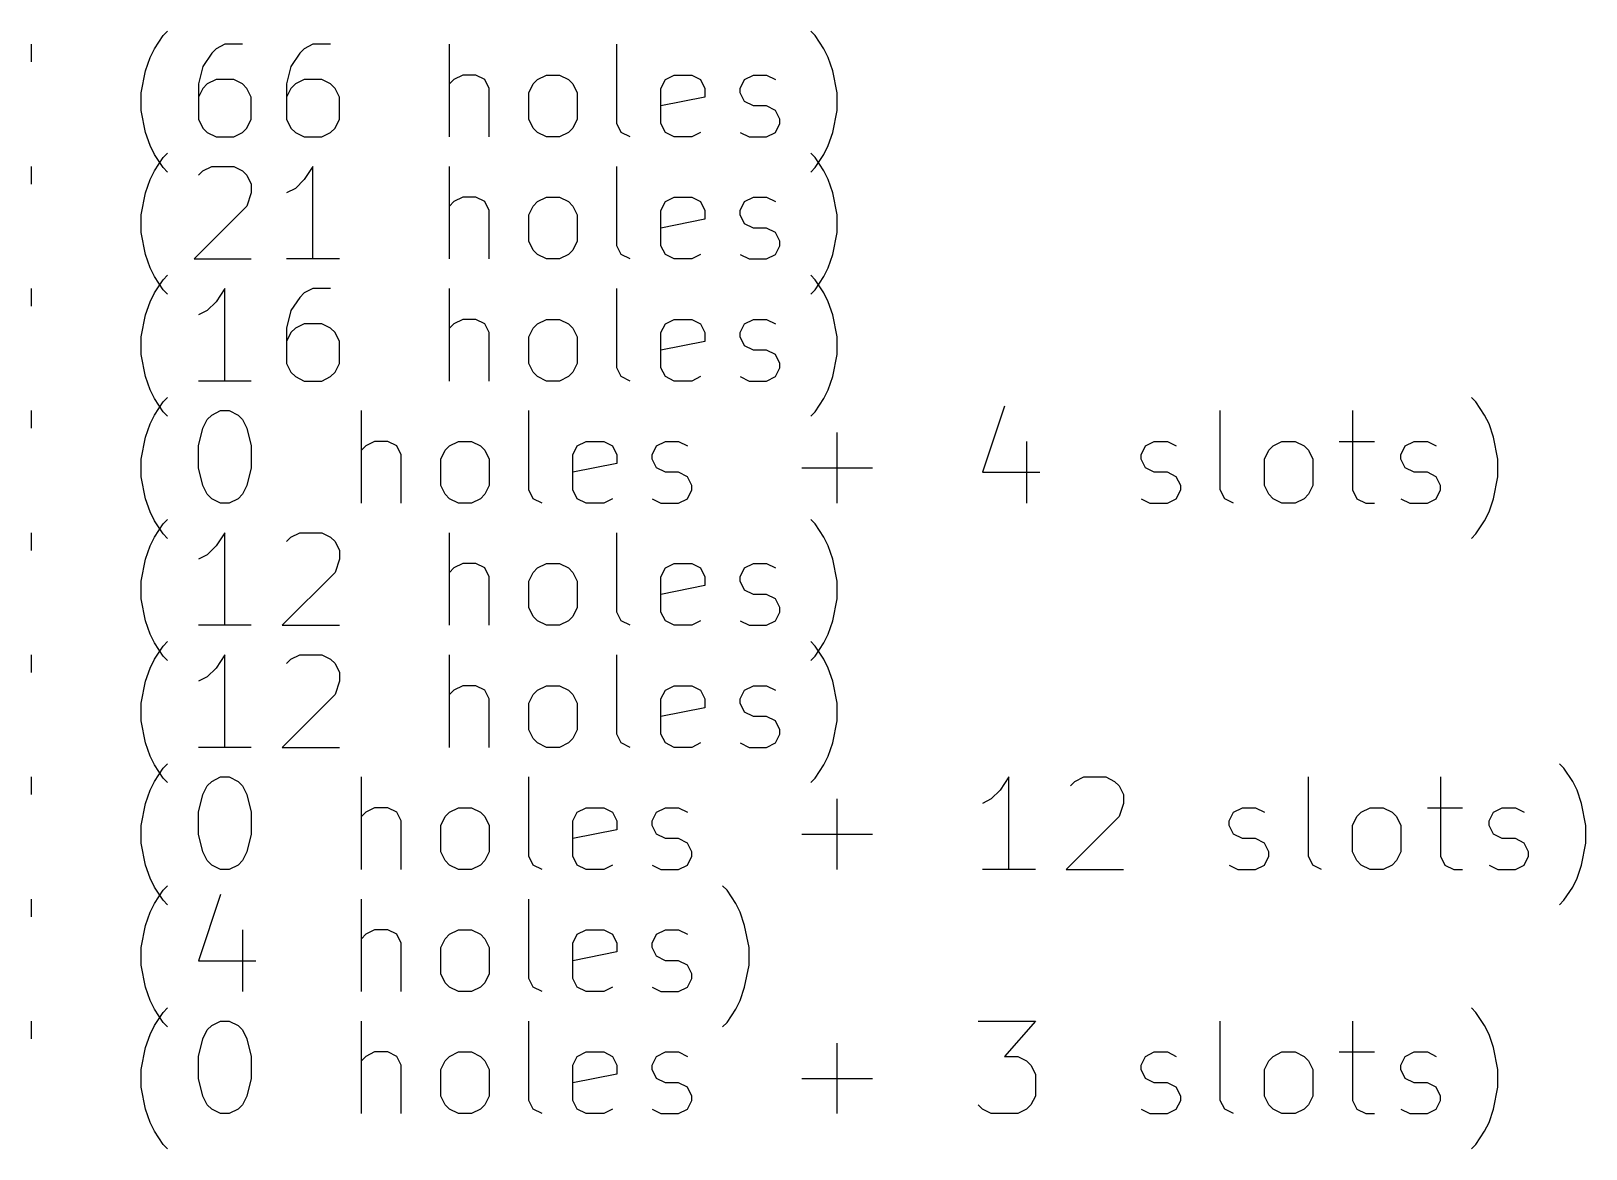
# Model space of a CAD drawing. Extents: x -1.4 to 66.4, y -67.9 to 0.
# Drawn here: x 32.75 to 66.37, y -67.95 to -43.78 of the extents above; entities that cross this region are included whole.
import ezdxf

# ---------------------------------------------------------------- set-up
doc = ezdxf.new("R2010")
doc.units = 0
doc.layers.add('BLACK', color=7, linetype='CONTINUOUS')

msp = doc.modelspace()

# ---------------------------------------------------------------- linework, layer by layer
at = {"layer": 'BLACK', "linetype": 'CONTINUOUS'}
for p, q in [((35.414914, -44.160076), (35.60539, -43.874361)), ((35.60539, -43.874361), (35.700629, -43.779123)), ((49.70063, -43.874361), (49.605392, -43.779123)), ((49.891106, -44.160076), (49.70063, -43.874361)), ((32.748247, -44.064838), (32.748247, -44.44579)), ((35.224438, -44.636266), (35.319676, -44.350552)), ((35.319676, -44.350552), (35.414914, -44.160076)), ((36.653009, -44.255314), (36.462533, -44.541028)), ((36.748247, -44.160076), (36.653009, -44.255314)), ((36.938723, -44.064838), (36.748247, -44.160076)), ((37.319676, -44.064838), (36.938723, -44.064838)), ((38.557771, -44.255314), (38.367295, -44.541028)), ((38.653009, -44.160076), (38.557771, -44.255314)), ((38.843485, -44.064838), (38.653009, -44.160076)), ((39.224438, -44.064838), (38.843485, -44.064838)), ((41.795867, -46.064838), (41.795867, -44.064838)), ((45.414915, -45.779123), (45.414915, -44.064838)), ((49.986344, -44.350552), (49.891106, -44.160076)), ((50.081582, -44.636266), (49.986344, -44.350552)), ((35.1292, -45.112457), (35.224438, -44.636266)), ((36.462533, -44.541028), (36.367295, -44.92198)), ((38.367295, -44.541028), (38.272057, -44.92198)), ((50.17682, -45.112457), (50.081582, -44.636266)), ((36.367295, -44.92198), (36.367295, -45.683885)), ((36.462533, -45.017219), (36.367295, -45.207695)), ((36.557771, -44.92198), (36.462533, -45.017219)), ((36.748247, -44.826742), (36.557771, -44.92198)), ((37.1292, -44.826742), (36.748247, -44.826742)), ((37.319676, -44.92198), (37.1292, -44.826742)), ((37.414914, -45.017219), (37.319676, -44.92198)), ((37.510152, -45.207695), (37.414914, -45.017219)), ((38.272057, -44.92198), (38.272057, -45.683885)), ((38.367295, -45.017219), (38.272057, -45.207695)), ((38.462533, -44.92198), (38.367295, -45.017219)), ((38.653009, -44.826742), (38.462533, -44.92198)), ((39.033962, -44.826742), (38.653009, -44.826742)), ((39.224438, -44.92198), (39.033962, -44.826742)), ((39.319676, -45.017219), (39.224438, -44.92198)), ((39.414914, -45.207695), (39.319676, -45.017219)), ((41.891105, -44.826742), (41.795867, -44.92198)), ((42.081581, -44.731504), (41.891105, -44.826742)), ((42.367296, -44.731504), (42.081581, -44.731504)), ((42.557772, -44.826742), (42.367296, -44.731504)), ((42.65301, -45.017219), (42.557772, -44.826742)), ((42.65301, -46.064838), (42.65301, -45.017219)), ((43.510153, -45.112457), (43.605391, -44.92198)), ((43.605391, -44.92198), (43.700629, -44.826742)), ((43.700629, -44.826742), (43.891105, -44.731504)), ((43.891105, -44.731504), (44.17682, -44.731504)), ((44.17682, -44.731504), (44.367296, -44.826742)), ((44.367296, -44.826742), (44.462534, -44.92198)), ((44.462534, -44.92198), (44.557772, -45.112457)), ((46.367296, -45.017219), (46.462534, -44.826742)), ((46.367296, -45.779123), (46.367296, -45.017219)), ((46.462534, -44.826742), (46.65301, -44.731504)), ((46.65301, -44.731504), (47.033963, -44.731504)), ((47.033963, -44.731504), (47.224439, -44.826742)), ((47.224439, -44.826742), (47.319677, -45.017219)), ((47.319677, -45.017219), (47.319677, -45.207695)), ((48.081582, -45.017219), (48.17682, -44.826742)), ((48.081582, -45.112457), (48.081582, -45.017219)), ((48.17682, -44.826742), (48.367296, -44.731504)), ((48.367296, -44.731504), (48.65301, -44.731504)), ((48.65301, -44.731504), (48.843487, -44.826742)), ((35.1292, -45.493409), (35.1292, -45.112457)), ((37.510152, -45.683885), (37.510152, -45.207695)), ((39.414914, -45.683885), (39.414914, -45.207695)), ((43.510153, -45.683885), (43.510153, -45.112457)), ((44.557772, -45.112457), (44.557772, -45.683885)), ((47.319677, -45.207695), (46.367296, -45.398171)), ((48.17682, -45.302933), (48.081582, -45.112457)), ((48.367296, -45.398171), (48.17682, -45.302933)), ((50.17682, -45.493409), (50.17682, -45.112457)), ((35.224438, -45.9696), (35.1292, -45.493409)), ((36.367295, -45.683885), (36.462533, -45.874361)), ((37.414914, -45.874361), (37.510152, -45.683885)), ((38.272057, -45.683885), (38.367295, -45.874361)), ((39.319676, -45.874361), (39.414914, -45.683885)), ((43.605391, -45.874361), (43.510153, -45.683885)), ((44.557772, -45.683885), (44.462534, -45.874361)), ((48.65301, -45.398171), (48.367296, -45.398171)), ((48.843487, -45.493409), (48.65301, -45.398171)), ((48.938725, -45.683885), (48.843487, -45.493409)), ((48.938725, -45.779123), (48.938725, -45.683885)), ((50.081582, -45.9696), (50.17682, -45.493409)), ((35.319676, -46.255314), (35.224438, -45.9696)), ((36.462533, -45.874361), (36.557771, -45.9696)), ((36.557771, -45.9696), (36.748247, -46.064838)), ((37.1292, -46.064838), (37.319676, -45.9696)), ((37.319676, -45.9696), (37.414914, -45.874361)), ((38.367295, -45.874361), (38.462533, -45.9696)), ((38.462533, -45.9696), (38.653009, -46.064838)), ((39.033962, -46.064838), (39.224438, -45.9696)), ((39.224438, -45.9696), (39.319676, -45.874361)), ((43.700629, -45.9696), (43.605391, -45.874361)), ((43.891105, -46.064838), (43.700629, -45.9696)), ((44.367296, -45.9696), (44.17682, -46.064838)), ((44.462534, -45.874361), (44.367296, -45.9696)), ((45.510153, -45.9696), (45.414915, -45.779123)), ((45.700629, -46.064838), (45.510153, -45.9696)), ((46.462534, -45.9696), (46.367296, -45.779123)), ((46.65301, -46.064838), (46.462534, -45.9696)), ((47.224439, -45.9696), (47.033963, -46.064838)), ((48.081582, -45.9696), (48.272058, -46.064838)), ((48.65301, -46.064838), (48.843487, -45.9696)), ((48.843487, -45.9696), (48.938725, -45.779123)), ((49.986344, -46.255314), (50.081582, -45.9696)), ((35.414914, -46.44579), (35.319676, -46.255314)), ((36.748247, -46.064838), (37.1292, -46.064838)), ((38.653009, -46.064838), (39.033962, -46.064838)), ((44.17682, -46.064838), (43.891105, -46.064838)), ((47.033963, -46.064838), (46.65301, -46.064838)), ((48.272058, -46.064838), (48.65301, -46.064838)), ((49.891106, -46.44579), (49.986344, -46.255314)), ((32.748247, -46.704838), (32.748247, -47.08579)), ((35.60539, -46.731504), (35.414914, -46.44579)), ((35.414914, -46.800076), (35.60539, -46.514361)), ((35.60539, -46.514361), (35.700629, -46.419123)), ((36.462533, -46.800076), (36.653009, -46.704838)), ((36.653009, -46.704838), (37.1292, -46.704838)), ((37.1292, -46.704838), (37.319676, -46.800076)), ((38.843485, -46.704838), (38.653009, -46.990552)), ((38.843485, -48.704838), (38.843485, -46.704838)), ((41.795867, -48.704838), (41.795867, -46.704838)), ((45.414915, -48.419123), (45.414915, -46.704838)), ((49.70063, -46.514361), (49.605392, -46.419123)), ((49.70063, -46.731504), (49.891106, -46.44579)), ((49.891106, -46.800076), (49.70063, -46.514361)), ((35.224438, -47.276266), (35.319676, -46.990552)), ((35.319676, -46.990552), (35.414914, -46.800076)), ((35.700629, -46.826742), (35.60539, -46.731504)), ((36.367295, -46.895314), (36.462533, -46.800076)), ((37.319676, -46.800076), (37.414914, -46.895314)), ((37.414914, -46.895314), (37.510152, -47.08579)), ((38.653009, -46.990552), (38.462533, -47.181028)), ((49.605392, -46.826742), (49.70063, -46.731504)), ((49.986344, -46.990552), (49.891106, -46.800076)), ((50.081582, -47.276266), (49.986344, -46.990552)), ((35.1292, -47.752457), (35.224438, -47.276266)), ((37.510152, -47.276266), (37.414914, -47.56198)), ((37.510152, -47.08579), (37.510152, -47.276266)), ((38.462533, -47.181028), (38.272057, -47.276266)), ((42.081581, -47.371504), (41.891105, -47.466742)), ((42.367296, -47.371504), (42.081581, -47.371504)), ((42.557772, -47.466742), (42.367296, -47.371504)), ((43.700629, -47.466742), (43.891105, -47.371504)), ((43.891105, -47.371504), (44.17682, -47.371504)), ((44.17682, -47.371504), (44.367296, -47.466742)), ((46.462534, -47.466742), (46.65301, -47.371504)), ((46.65301, -47.371504), (47.033963, -47.371504)), ((47.033963, -47.371504), (47.224439, -47.466742)), ((48.17682, -47.466742), (48.367296, -47.371504)), ((48.367296, -47.371504), (48.65301, -47.371504)), ((48.65301, -47.371504), (48.843487, -47.466742)), ((50.17682, -47.752457), (50.081582, -47.276266)), ((37.414914, -47.56198), (36.272057, -48.704838)), ((41.891105, -47.466742), (41.795867, -47.56198)), ((42.65301, -47.657219), (42.557772, -47.466742)), ((42.65301, -48.704838), (42.65301, -47.657219)), ((43.510153, -47.752457), (43.605391, -47.56198)), ((43.605391, -47.56198), (43.700629, -47.466742)), ((44.367296, -47.466742), (44.462534, -47.56198)), ((44.462534, -47.56198), (44.557772, -47.752457)), ((46.367296, -47.657219), (46.462534, -47.466742)), ((46.367296, -48.419123), (46.367296, -47.657219)), ((47.224439, -47.466742), (47.319677, -47.657219)), ((47.319677, -47.657219), (47.319677, -47.847695)), ((48.081582, -47.657219), (48.17682, -47.466742)), ((48.081582, -47.752457), (48.081582, -47.657219)), ((35.1292, -48.133409), (35.1292, -47.752457)), ((43.510153, -48.323885), (43.510153, -47.752457)), ((44.557772, -47.752457), (44.557772, -48.323885)), ((47.319677, -47.847695), (46.367296, -48.038171)), ((48.17682, -47.942933), (48.081582, -47.752457)), ((48.367296, -48.038171), (48.17682, -47.942933)), ((48.65301, -48.038171), (48.367296, -48.038171)), ((48.843487, -48.133409), (48.65301, -48.038171)), ((50.17682, -48.133409), (50.17682, -47.752457)), ((35.224438, -48.6096), (35.1292, -48.133409)), ((43.605391, -48.514361), (43.510153, -48.323885)), ((44.557772, -48.323885), (44.462534, -48.514361)), ((48.938725, -48.323885), (48.843487, -48.133409)), ((48.938725, -48.419123), (48.938725, -48.323885)), ((50.081582, -48.6096), (50.17682, -48.133409)), ((35.319676, -48.895314), (35.224438, -48.6096)), ((36.272057, -48.704838), (37.510152, -48.704838)), ((39.414914, -48.704838), (38.272057, -48.704838)), ((43.700629, -48.6096), (43.605391, -48.514361)), ((43.891105, -48.704838), (43.700629, -48.6096)), ((44.17682, -48.704838), (43.891105, -48.704838)), ((44.367296, -48.6096), (44.17682, -48.704838)), ((44.462534, -48.514361), (44.367296, -48.6096)), ((45.510153, -48.6096), (45.414915, -48.419123)), ((45.700629, -48.704838), (45.510153, -48.6096)), ((46.462534, -48.6096), (46.367296, -48.419123)), ((46.65301, -48.704838), (46.462534, -48.6096)), ((47.033963, -48.704838), (46.65301, -48.704838)), ((47.224439, -48.6096), (47.033963, -48.704838)), ((48.081582, -48.6096), (48.272058, -48.704838)), ((48.272058, -48.704838), (48.65301, -48.704838)), ((48.65301, -48.704838), (48.843487, -48.6096)), ((48.843487, -48.6096), (48.938725, -48.419123)), ((49.986344, -48.895314), (50.081582, -48.6096)), ((35.414914, -49.08579), (35.319676, -48.895314)), ((35.60539, -49.154361), (35.700629, -49.059123)), ((49.70063, -49.154361), (49.605392, -49.059123)), ((49.891106, -49.08579), (49.986344, -48.895314)), ((32.748247, -49.344838), (32.748247, -49.72579)), ((35.60539, -49.371504), (35.414914, -49.08579)), ((35.414914, -49.440076), (35.60539, -49.154361)), ((35.700629, -49.466742), (35.60539, -49.371504)), ((36.938723, -49.344838), (36.748247, -49.630552)), ((36.938723, -51.344838), (36.938723, -49.344838)), ((38.843485, -49.344838), (38.653009, -49.440076)), ((39.224438, -49.344838), (38.843485, -49.344838)), ((41.795867, -51.344838), (41.795867, -49.344838)), ((45.414915, -51.059123), (45.414915, -49.344838)), ((49.605392, -49.466742), (49.70063, -49.371504)), ((49.70063, -49.371504), (49.891106, -49.08579)), ((49.891106, -49.440076), (49.70063, -49.154361)), ((35.224438, -49.916266), (35.319676, -49.630552)), ((35.319676, -49.630552), (35.414914, -49.440076)), ((36.748247, -49.630552), (36.557771, -49.821028)), ((38.557771, -49.535314), (38.367295, -49.821028)), ((38.653009, -49.440076), (38.557771, -49.535314)), ((49.986344, -49.630552), (49.891106, -49.440076)), ((50.081582, -49.916266), (49.986344, -49.630552)), ((35.1292, -50.392457), (35.224438, -49.916266)), ((36.557771, -49.821028), (36.367295, -49.916266)), ((38.367295, -49.821028), (38.272057, -50.20198)), ((42.081581, -50.011504), (41.891105, -50.106742)), ((42.367296, -50.011504), (42.081581, -50.011504)), ((42.557772, -50.106742), (42.367296, -50.011504)), ((43.700629, -50.106742), (43.891105, -50.011504)), ((43.891105, -50.011504), (44.17682, -50.011504)), ((44.17682, -50.011504), (44.367296, -50.106742)), ((46.462534, -50.106742), (46.65301, -50.011504)), ((46.65301, -50.011504), (47.033963, -50.011504)), ((47.033963, -50.011504), (47.224439, -50.106742)), ((48.17682, -50.106742), (48.367296, -50.011504)), ((48.367296, -50.011504), (48.65301, -50.011504)), ((48.65301, -50.011504), (48.843487, -50.106742)), ((50.17682, -50.392457), (50.081582, -49.916266)), ((35.1292, -50.773409), (35.1292, -50.392457)), ((38.272057, -50.20198), (38.272057, -50.963885)), ((38.367295, -50.297219), (38.272057, -50.487695)), ((38.462533, -50.20198), (38.367295, -50.297219)), ((38.653009, -50.106742), (38.462533, -50.20198)), ((39.033962, -50.106742), (38.653009, -50.106742)), ((39.224438, -50.20198), (39.033962, -50.106742)), ((39.319676, -50.297219), (39.224438, -50.20198)), ((39.414914, -50.487695), (39.319676, -50.297219)), ((41.891105, -50.106742), (41.795867, -50.20198)), ((42.65301, -50.297219), (42.557772, -50.106742)), ((42.65301, -51.344838), (42.65301, -50.297219)), ((43.510153, -50.392457), (43.605391, -50.20198)), ((43.510153, -50.963885), (43.510153, -50.392457)), ((43.605391, -50.20198), (43.700629, -50.106742)), ((44.367296, -50.106742), (44.462534, -50.20198)), ((44.462534, -50.20198), (44.557772, -50.392457)), ((44.557772, -50.392457), (44.557772, -50.963885)), ((46.367296, -50.297219), (46.462534, -50.106742)), ((46.367296, -51.059123), (46.367296, -50.297219)), ((47.224439, -50.106742), (47.319677, -50.297219)), ((47.319677, -50.297219), (47.319677, -50.487695)), ((48.081582, -50.297219), (48.17682, -50.106742)), ((48.081582, -50.392457), (48.081582, -50.297219)), ((48.17682, -50.582933), (48.081582, -50.392457)), ((50.17682, -50.773409), (50.17682, -50.392457)), ((39.414914, -50.963885), (39.414914, -50.487695)), ((47.319677, -50.487695), (46.367296, -50.678171)), ((48.367296, -50.678171), (48.17682, -50.582933)), ((48.65301, -50.678171), (48.367296, -50.678171)), ((48.843487, -50.773409), (48.65301, -50.678171)), ((35.224438, -51.2496), (35.1292, -50.773409)), ((38.272057, -50.963885), (38.367295, -51.154361)), ((39.319676, -51.154361), (39.414914, -50.963885)), ((43.605391, -51.154361), (43.510153, -50.963885)), ((44.557772, -50.963885), (44.462534, -51.154361)), ((45.510153, -51.2496), (45.414915, -51.059123)), ((46.462534, -51.2496), (46.367296, -51.059123)), ((48.938725, -50.963885), (48.843487, -50.773409)), ((48.843487, -51.2496), (48.938725, -51.059123)), ((48.938725, -51.059123), (48.938725, -50.963885)), ((50.081582, -51.2496), (50.17682, -50.773409)), ((35.319676, -51.535314), (35.224438, -51.2496)), ((37.510152, -51.344838), (36.367295, -51.344838)), ((38.367295, -51.154361), (38.462533, -51.2496)), ((38.462533, -51.2496), (38.653009, -51.344838)), ((38.653009, -51.344838), (39.033962, -51.344838)), ((39.033962, -51.344838), (39.224438, -51.2496)), ((39.224438, -51.2496), (39.319676, -51.154361)), ((43.700629, -51.2496), (43.605391, -51.154361)), ((43.891105, -51.344838), (43.700629, -51.2496)), ((44.17682, -51.344838), (43.891105, -51.344838)), ((44.367296, -51.2496), (44.17682, -51.344838)), ((44.462534, -51.154361), (44.367296, -51.2496)), ((45.700629, -51.344838), (45.510153, -51.2496)), ((46.65301, -51.344838), (46.462534, -51.2496)), ((47.033963, -51.344838), (46.65301, -51.344838)), ((47.224439, -51.2496), (47.033963, -51.344838)), ((48.081582, -51.2496), (48.272058, -51.344838)), ((48.272058, -51.344838), (48.65301, -51.344838)), ((48.65301, -51.344838), (48.843487, -51.2496)), ((49.986344, -51.535314), (50.081582, -51.2496)), ((35.414914, -51.72579), (35.319676, -51.535314)), ((35.60539, -52.011504), (35.414914, -51.72579)), ((35.60539, -51.794361), (35.700629, -51.699123)), ((49.70063, -52.011504), (49.891106, -51.72579)), ((49.891106, -51.72579), (49.986344, -51.535314)), ((63.986346, -51.794361), (63.891108, -51.699123)), ((32.748247, -51.984838), (32.748247, -52.36579)), ((35.319676, -52.270552), (35.414914, -52.080076)), ((35.414914, -52.080076), (35.60539, -51.794361)), ((35.700629, -52.106742), (35.60539, -52.011504)), ((36.557771, -52.175314), (36.653009, -52.080076)), ((36.653009, -52.080076), (36.843485, -51.984838)), ((36.843485, -51.984838), (37.033962, -51.984838)), ((37.033962, -51.984838), (37.224438, -52.080076)), ((37.224438, -52.080076), (37.319676, -52.175314)), ((39.891105, -53.984838), (39.891105, -51.984838)), ((43.510153, -53.699123), (43.510153, -51.984838)), ((49.605392, -52.106742), (49.70063, -52.011504)), ((53.795868, -51.8896), (53.319678, -53.318171)), ((58.462536, -53.699123), (58.462536, -51.984838)), ((61.319679, -51.984838), (61.319679, -53.699123)), ((64.176822, -52.080076), (63.986346, -51.794361)), ((64.27206, -52.270552), (64.176822, -52.080076)), ((35.224438, -52.556266), (35.319676, -52.270552)), ((36.367295, -52.746742), (36.462533, -52.36579)), ((36.462533, -52.36579), (36.557771, -52.175314)), ((37.319676, -52.175314), (37.414914, -52.36579)), ((37.414914, -52.36579), (37.510152, -52.746742)), ((64.367298, -52.556266), (64.27206, -52.270552)), ((35.1292, -53.032457), (35.224438, -52.556266)), ((36.367295, -53.222933), (36.367295, -52.746742)), ((37.510152, -52.746742), (37.510152, -53.222933)), ((39.986343, -52.746742), (39.891105, -52.84198)), ((40.176819, -52.651504), (39.986343, -52.746742)), ((40.462534, -52.651504), (40.176819, -52.651504)), ((40.65301, -52.746742), (40.462534, -52.651504)), ((40.748248, -52.937219), (40.65301, -52.746742)), ((41.700629, -52.84198), (41.795867, -52.746742)), ((41.795867, -52.746742), (41.986343, -52.651504)), ((41.986343, -52.651504), (42.272058, -52.651504)), ((42.272058, -52.651504), (42.462534, -52.746742)), ((42.462534, -52.746742), (42.557772, -52.84198)), ((44.462534, -52.937219), (44.557772, -52.746742)), ((44.557772, -52.746742), (44.748248, -52.651504)), ((44.748248, -52.651504), (45.129201, -52.651504)), ((45.129201, -52.651504), (45.319677, -52.746742)), ((45.319677, -52.746742), (45.414915, -52.937219)), ((46.17682, -52.937219), (46.272058, -52.746742)), ((46.272058, -52.746742), (46.462534, -52.651504)), ((46.462534, -52.651504), (46.748248, -52.651504)), ((46.748248, -52.651504), (46.938725, -52.746742)), ((50.176821, -53.984838), (50.176821, -52.461028)), ((54.272059, -52.651504), (54.272059, -53.984838)), ((56.74825, -52.937219), (56.843488, -52.746742)), ((56.843488, -52.746742), (57.033964, -52.651504)), ((57.033964, -52.651504), (57.319678, -52.651504)), ((57.319678, -52.651504), (57.510155, -52.746742)), ((59.510155, -52.84198), (59.605393, -52.746742)), ((59.605393, -52.746742), (59.795869, -52.651504)), ((59.795869, -52.651504), (60.081584, -52.651504)), ((60.081584, -52.651504), (60.27206, -52.746742)), ((60.27206, -52.746742), (60.367298, -52.84198)), ((61.033965, -52.651504), (61.795869, -52.651504)), ((62.367298, -52.937219), (62.462536, -52.746742)), ((62.462536, -52.746742), (62.653012, -52.651504)), ((62.653012, -52.651504), (62.938726, -52.651504)), ((62.938726, -52.651504), (63.129203, -52.746742)), ((64.462536, -53.032457), (64.367298, -52.556266)), ((35.1292, -53.413409), (35.1292, -53.032457)), ((40.748248, -53.984838), (40.748248, -52.937219)), ((41.605391, -53.032457), (41.700629, -52.84198)), ((41.605391, -53.603885), (41.605391, -53.032457)), ((42.557772, -52.84198), (42.65301, -53.032457)), ((42.65301, -53.032457), (42.65301, -53.603885)), ((44.462534, -53.699123), (44.462534, -52.937219)), ((45.414915, -52.937219), (45.414915, -53.127695)), ((46.17682, -53.032457), (46.17682, -52.937219)), ((46.272058, -53.222933), (46.17682, -53.032457)), ((56.74825, -53.032457), (56.74825, -52.937219)), ((56.843488, -53.222933), (56.74825, -53.032457)), ((59.414917, -53.032457), (59.510155, -52.84198)), ((59.414917, -53.603885), (59.414917, -53.032457)), ((60.367298, -52.84198), (60.462536, -53.032457)), ((60.462536, -53.032457), (60.462536, -53.603885)), ((62.367298, -53.032457), (62.367298, -52.937219)), ((62.462536, -53.222933), (62.367298, -53.032457)), ((64.462536, -53.413409), (64.462536, -53.032457)), ((35.224438, -53.8896), (35.1292, -53.413409)), ((36.462533, -53.603885), (36.367295, -53.222933)), ((37.510152, -53.222933), (37.414914, -53.603885)), ((45.414915, -53.127695), (44.462534, -53.318171)), ((46.462534, -53.318171), (46.272058, -53.222933)), ((46.748248, -53.318171), (46.462534, -53.318171)), ((46.938725, -53.413409), (46.748248, -53.318171)), ((47.033963, -53.603885), (46.938725, -53.413409)), ((49.414916, -53.222933), (50.938726, -53.222933)), ((53.319678, -53.318171), (54.557773, -53.318171)), ((57.033964, -53.318171), (56.843488, -53.222933)), ((57.319678, -53.318171), (57.033964, -53.318171)), ((57.510155, -53.413409), (57.319678, -53.318171)), ((57.605393, -53.603885), (57.510155, -53.413409)), ((62.653012, -53.318171), (62.462536, -53.222933)), ((62.938726, -53.318171), (62.653012, -53.318171)), ((63.129203, -53.413409), (62.938726, -53.318171)), ((63.224441, -53.603885), (63.129203, -53.413409)), ((64.367298, -53.8896), (64.462536, -53.413409)), ((36.557771, -53.794361), (36.462533, -53.603885)), ((37.414914, -53.603885), (37.319676, -53.794361)), ((41.700629, -53.794361), (41.605391, -53.603885)), ((42.65301, -53.603885), (42.557772, -53.794361)), ((43.605391, -53.8896), (43.510153, -53.699123)), ((44.557772, -53.8896), (44.462534, -53.699123)), ((46.938725, -53.8896), (47.033963, -53.699123)), ((47.033963, -53.699123), (47.033963, -53.603885)), ((57.510155, -53.8896), (57.605393, -53.699123)), ((57.605393, -53.699123), (57.605393, -53.603885)), ((58.557774, -53.8896), (58.462536, -53.699123)), ((59.510155, -53.794361), (59.414917, -53.603885)), ((60.462536, -53.603885), (60.367298, -53.794361)), ((61.319679, -53.699123), (61.414917, -53.8896)), ((63.129203, -53.8896), (63.224441, -53.699123)), ((63.224441, -53.699123), (63.224441, -53.603885)), ((35.319676, -54.175314), (35.224438, -53.8896)), ((36.653009, -53.8896), (36.557771, -53.794361)), ((36.843485, -53.984838), (36.653009, -53.8896)), ((37.033962, -53.984838), (36.843485, -53.984838)), ((37.224438, -53.8896), (37.033962, -53.984838)), ((37.319676, -53.794361), (37.224438, -53.8896)), ((41.795867, -53.8896), (41.700629, -53.794361)), ((41.986343, -53.984838), (41.795867, -53.8896)), ((42.272058, -53.984838), (41.986343, -53.984838)), ((42.462534, -53.8896), (42.272058, -53.984838)), ((42.557772, -53.794361), (42.462534, -53.8896)), ((43.795867, -53.984838), (43.605391, -53.8896)), ((44.748248, -53.984838), (44.557772, -53.8896)), ((45.129201, -53.984838), (44.748248, -53.984838)), ((45.319677, -53.8896), (45.129201, -53.984838)), ((46.17682, -53.8896), (46.367296, -53.984838)), ((46.367296, -53.984838), (46.748248, -53.984838)), ((46.748248, -53.984838), (46.938725, -53.8896)), ((56.74825, -53.8896), (56.938726, -53.984838)), ((56.938726, -53.984838), (57.319678, -53.984838)), ((57.319678, -53.984838), (57.510155, -53.8896)), ((58.74825, -53.984838), (58.557774, -53.8896)), ((59.605393, -53.8896), (59.510155, -53.794361)), ((59.795869, -53.984838), (59.605393, -53.8896)), ((60.081584, -53.984838), (59.795869, -53.984838)), ((60.27206, -53.8896), (60.081584, -53.984838)), ((60.367298, -53.794361), (60.27206, -53.8896)), ((61.414917, -53.8896), (61.605393, -53.984838)), ((61.605393, -53.984838), (61.795869, -53.984838)), ((62.367298, -53.8896), (62.557774, -53.984838)), ((62.557774, -53.984838), (62.938726, -53.984838)), ((62.938726, -53.984838), (63.129203, -53.8896)), ((64.27206, -54.175314), (64.367298, -53.8896)), ((35.414914, -54.36579), (35.319676, -54.175314)), ((35.60539, -54.651504), (35.414914, -54.36579)), ((35.414914, -54.720076), (35.60539, -54.434361)), ((35.60539, -54.434361), (35.700629, -54.339123)), ((49.70063, -54.434361), (49.605392, -54.339123)), ((49.891106, -54.720076), (49.70063, -54.434361)), ((63.986346, -54.651504), (64.176822, -54.36579)), ((64.176822, -54.36579), (64.27206, -54.175314)), ((32.748247, -54.624838), (32.748247, -55.00579)), ((35.319676, -54.910552), (35.414914, -54.720076)), ((35.700629, -54.746742), (35.60539, -54.651504)), ((36.938723, -54.624838), (36.748247, -54.910552)), ((36.938723, -56.624838), (36.938723, -54.624838)), ((38.272057, -54.815314), (38.367295, -54.720076)), ((38.367295, -54.720076), (38.557771, -54.624838)), ((38.557771, -54.624838), (39.033962, -54.624838)), ((39.033962, -54.624838), (39.224438, -54.720076)), ((39.224438, -54.720076), (39.319676, -54.815314)), ((41.795867, -56.624838), (41.795867, -54.624838)), ((45.414915, -56.339123), (45.414915, -54.624838)), ((49.986344, -54.910552), (49.891106, -54.720076)), ((63.891108, -54.746742), (63.986346, -54.651504)), ((35.224438, -55.196266), (35.319676, -54.910552)), ((36.557771, -55.101028), (36.367295, -55.196266)), ((36.748247, -54.910552), (36.557771, -55.101028)), ((39.319676, -54.815314), (39.414914, -55.00579)), ((39.414914, -55.00579), (39.414914, -55.196266)), ((50.081582, -55.196266), (49.986344, -54.910552)), ((35.1292, -55.672457), (35.224438, -55.196266)), ((39.414914, -55.196266), (39.319676, -55.48198)), ((41.891105, -55.386742), (41.795867, -55.48198)), ((42.081581, -55.291504), (41.891105, -55.386742)), ((42.367296, -55.291504), (42.081581, -55.291504)), ((42.557772, -55.386742), (42.367296, -55.291504)), ((42.65301, -55.577219), (42.557772, -55.386742)), ((43.605391, -55.48198), (43.700629, -55.386742)), ((43.700629, -55.386742), (43.891105, -55.291504)), ((43.891105, -55.291504), (44.17682, -55.291504)), ((44.17682, -55.291504), (44.367296, -55.386742)), ((44.367296, -55.386742), (44.462534, -55.48198)), ((46.367296, -55.577219), (46.462534, -55.386742)), ((46.462534, -55.386742), (46.65301, -55.291504)), ((46.65301, -55.291504), (47.033963, -55.291504)), ((47.033963, -55.291504), (47.224439, -55.386742)), ((47.224439, -55.386742), (47.319677, -55.577219)), ((48.081582, -55.577219), (48.17682, -55.386742)), ((48.17682, -55.386742), (48.367296, -55.291504)), ((48.367296, -55.291504), (48.65301, -55.291504)), ((48.65301, -55.291504), (48.843487, -55.386742)), ((50.17682, -55.672457), (50.081582, -55.196266)), ((35.1292, -56.053409), (35.1292, -55.672457)), ((39.319676, -55.48198), (38.176819, -56.624838)), ((42.65301, -56.624838), (42.65301, -55.577219)), ((43.510153, -55.672457), (43.605391, -55.48198)), ((43.510153, -56.243885), (43.510153, -55.672457)), ((44.462534, -55.48198), (44.557772, -55.672457)), ((44.557772, -55.672457), (44.557772, -56.243885)), ((46.367296, -56.339123), (46.367296, -55.577219)), ((47.319677, -55.767695), (46.367296, -55.958171)), ((47.319677, -55.577219), (47.319677, -55.767695)), ((48.081582, -55.672457), (48.081582, -55.577219)), ((48.17682, -55.862933), (48.081582, -55.672457)), ((50.17682, -56.053409), (50.17682, -55.672457)), ((35.224438, -56.5296), (35.1292, -56.053409)), ((48.367296, -55.958171), (48.17682, -55.862933)), ((48.65301, -55.958171), (48.367296, -55.958171)), ((48.843487, -56.053409), (48.65301, -55.958171)), ((48.938725, -56.243885), (48.843487, -56.053409)), ((50.081582, -56.5296), (50.17682, -56.053409)), ((43.605391, -56.434361), (43.510153, -56.243885)), ((43.700629, -56.5296), (43.605391, -56.434361)), ((44.462534, -56.434361), (44.367296, -56.5296)), ((44.557772, -56.243885), (44.462534, -56.434361)), ((45.510153, -56.5296), (45.414915, -56.339123)), ((46.462534, -56.5296), (46.367296, -56.339123)), ((48.843487, -56.5296), (48.938725, -56.339123)), ((48.938725, -56.339123), (48.938725, -56.243885)), ((35.319676, -56.815314), (35.224438, -56.5296)), ((35.414914, -57.00579), (35.319676, -56.815314)), ((37.510152, -56.624838), (36.367295, -56.624838)), ((38.176819, -56.624838), (39.414914, -56.624838)), ((43.891105, -56.624838), (43.700629, -56.5296)), ((44.17682, -56.624838), (43.891105, -56.624838)), ((44.367296, -56.5296), (44.17682, -56.624838)), ((45.700629, -56.624838), (45.510153, -56.5296)), ((46.65301, -56.624838), (46.462534, -56.5296)), ((47.033963, -56.624838), (46.65301, -56.624838)), ((47.224439, -56.5296), (47.033963, -56.624838)), ((48.081582, -56.5296), (48.272058, -56.624838)), ((48.272058, -56.624838), (48.65301, -56.624838)), ((48.65301, -56.624838), (48.843487, -56.5296)), ((49.891106, -57.00579), (49.986344, -56.815314)), ((49.986344, -56.815314), (50.081582, -56.5296)), ((35.60539, -57.291504), (35.414914, -57.00579)), ((35.414914, -57.360076), (35.60539, -57.074361)), ((35.60539, -57.074361), (35.700629, -56.979123)), ((49.70063, -57.074361), (49.605392, -56.979123)), ((49.70063, -57.291504), (49.891106, -57.00579)), ((49.891106, -57.360076), (49.70063, -57.074361)), ((32.748247, -57.264838), (32.748247, -57.64579)), ((35.319676, -57.550552), (35.414914, -57.360076)), ((35.700629, -57.386742), (35.60539, -57.291504)), ((36.938723, -57.264838), (36.748247, -57.550552)), ((36.938723, -59.264838), (36.938723, -57.264838)), ((38.272057, -57.455314), (38.367295, -57.360076)), ((38.367295, -57.360076), (38.557771, -57.264838)), ((38.557771, -57.264838), (39.033962, -57.264838)), ((39.033962, -57.264838), (39.224438, -57.360076)), ((39.224438, -57.360076), (39.319676, -57.455314)), ((39.319676, -57.455314), (39.414914, -57.64579)), ((41.795867, -59.264838), (41.795867, -57.264838)), ((45.414915, -58.979123), (45.414915, -57.264838)), ((49.605392, -57.386742), (49.70063, -57.291504)), ((49.986344, -57.550552), (49.891106, -57.360076)), ((35.224438, -57.836266), (35.319676, -57.550552)), ((36.557771, -57.741028), (36.367295, -57.836266)), ((36.748247, -57.550552), (36.557771, -57.741028)), ((39.414914, -57.64579), (39.414914, -57.836266)), ((50.081582, -57.836266), (49.986344, -57.550552)), ((35.1292, -58.312457), (35.224438, -57.836266)), ((39.319676, -58.12198), (38.176819, -59.264838)), ((39.414914, -57.836266), (39.319676, -58.12198)), ((41.891105, -58.026742), (41.795867, -58.12198)), ((42.081581, -57.931504), (41.891105, -58.026742)), ((42.367296, -57.931504), (42.081581, -57.931504)), ((42.557772, -58.026742), (42.367296, -57.931504)), ((42.65301, -58.217219), (42.557772, -58.026742)), ((43.510153, -58.312457), (43.605391, -58.12198)), ((43.605391, -58.12198), (43.700629, -58.026742)), ((43.700629, -58.026742), (43.891105, -57.931504)), ((43.891105, -57.931504), (44.17682, -57.931504)), ((44.17682, -57.931504), (44.367296, -58.026742)), ((44.367296, -58.026742), (44.462534, -58.12198)), ((44.462534, -58.12198), (44.557772, -58.312457)), ((46.367296, -58.217219), (46.462534, -58.026742)), ((46.462534, -58.026742), (46.65301, -57.931504)), ((46.65301, -57.931504), (47.033963, -57.931504)), ((47.033963, -57.931504), (47.224439, -58.026742)), ((47.224439, -58.026742), (47.319677, -58.217219)), ((48.081582, -58.217219), (48.17682, -58.026742)), ((48.17682, -58.026742), (48.367296, -57.931504)), ((48.367296, -57.931504), (48.65301, -57.931504)), ((48.65301, -57.931504), (48.843487, -58.026742)), ((50.17682, -58.312457), (50.081582, -57.836266)), ((35.1292, -58.693409), (35.1292, -58.312457)), ((42.65301, -59.264838), (42.65301, -58.217219)), ((43.510153, -58.883885), (43.510153, -58.312457)), ((44.557772, -58.312457), (44.557772, -58.883885)), ((46.367296, -58.979123), (46.367296, -58.217219)), ((47.319677, -58.407695), (46.367296, -58.598171)), ((47.319677, -58.217219), (47.319677, -58.407695)), ((48.081582, -58.312457), (48.081582, -58.217219)), ((48.17682, -58.502933), (48.081582, -58.312457)), ((50.17682, -58.693409), (50.17682, -58.312457)), ((35.224438, -59.1696), (35.1292, -58.693409)), ((48.367296, -58.598171), (48.17682, -58.502933)), ((48.65301, -58.598171), (48.367296, -58.598171)), ((48.843487, -58.693409), (48.65301, -58.598171)), ((48.938725, -58.883885), (48.843487, -58.693409)), ((50.081582, -59.1696), (50.17682, -58.693409)), ((43.605391, -59.074361), (43.510153, -58.883885)), ((43.700629, -59.1696), (43.605391, -59.074361)), ((44.462534, -59.074361), (44.367296, -59.1696)), ((44.557772, -58.883885), (44.462534, -59.074361)), ((45.510153, -59.1696), (45.414915, -58.979123)), ((46.462534, -59.1696), (46.367296, -58.979123)), ((48.843487, -59.1696), (48.938725, -58.979123)), ((48.938725, -58.979123), (48.938725, -58.883885)), ((35.319676, -59.455314), (35.224438, -59.1696)), ((35.414914, -59.64579), (35.319676, -59.455314)), ((37.510152, -59.264838), (36.367295, -59.264838)), ((38.176819, -59.264838), (39.414914, -59.264838)), ((43.891105, -59.264838), (43.700629, -59.1696)), ((44.17682, -59.264838), (43.891105, -59.264838)), ((44.367296, -59.1696), (44.17682, -59.264838)), ((45.700629, -59.264838), (45.510153, -59.1696)), ((46.65301, -59.264838), (46.462534, -59.1696)), ((47.033963, -59.264838), (46.65301, -59.264838)), ((47.224439, -59.1696), (47.033963, -59.264838)), ((48.081582, -59.1696), (48.272058, -59.264838)), ((48.272058, -59.264838), (48.65301, -59.264838)), ((48.65301, -59.264838), (48.843487, -59.1696)), ((49.891106, -59.64579), (49.986344, -59.455314)), ((49.986344, -59.455314), (50.081582, -59.1696)), ((35.60539, -59.931504), (35.414914, -59.64579)), ((35.414914, -60.000076), (35.60539, -59.714361)), ((35.60539, -59.714361), (35.700629, -59.619123)), ((49.70063, -59.931504), (49.891106, -59.64579)), ((65.891108, -59.714361), (65.79587, -59.619123)), ((66.081584, -60.000076), (65.891108, -59.714361)), ((32.748247, -59.904838), (32.748247, -60.28579)), ((35.319676, -60.190552), (35.414914, -60.000076)), ((35.700629, -60.026742), (35.60539, -59.931504)), ((36.462533, -60.28579), (36.557771, -60.095314)), ((36.557771, -60.095314), (36.653009, -60.000076)), ((36.653009, -60.000076), (36.843485, -59.904838)), ((36.843485, -59.904838), (37.033962, -59.904838)), ((37.033962, -59.904838), (37.224438, -60.000076)), ((37.224438, -60.000076), (37.319676, -60.095314)), ((37.319676, -60.095314), (37.414914, -60.28579)), ((39.891105, -61.904838), (39.891105, -59.904838)), ((43.510153, -61.619123), (43.510153, -59.904838)), ((49.605392, -60.026742), (49.70063, -59.931504)), ((53.891106, -59.904838), (53.70063, -60.190552)), ((53.891106, -61.904838), (53.891106, -59.904838)), ((55.22444, -60.095314), (55.319678, -60.000076)), ((55.319678, -60.000076), (55.510154, -59.904838)), ((55.510154, -59.904838), (55.986345, -59.904838)), ((55.986345, -59.904838), (56.176821, -60.000076)), ((56.176821, -60.000076), (56.272059, -60.095314)), ((56.272059, -60.095314), (56.367297, -60.28579)), ((60.367298, -61.619123), (60.367298, -59.904838)), ((63.224441, -59.904838), (63.224441, -61.619123)), ((66.176822, -60.190552), (66.081584, -60.000076)), ((35.1292, -60.952457), (35.224438, -60.476266)), ((35.224438, -60.476266), (35.319676, -60.190552)), ((36.367295, -60.666742), (36.462533, -60.28579)), ((37.414914, -60.28579), (37.510152, -60.666742)), ((50.176821, -61.904838), (50.176821, -60.381028)), ((53.510154, -60.381028), (53.319678, -60.476266)), ((53.70063, -60.190552), (53.510154, -60.381028)), ((56.367297, -60.476266), (56.272059, -60.76198)), ((56.367297, -60.28579), (56.367297, -60.476266)), ((66.27206, -60.476266), (66.176822, -60.190552)), ((66.367298, -60.952457), (66.27206, -60.476266)), ((36.367295, -61.142933), (36.367295, -60.666742)), ((37.510152, -60.666742), (37.510152, -61.142933)), ((39.986343, -60.666742), (39.891105, -60.76198)), ((40.176819, -60.571504), (39.986343, -60.666742)), ((40.462534, -60.571504), (40.176819, -60.571504)), ((40.65301, -60.666742), (40.462534, -60.571504)), ((40.748248, -60.857219), (40.65301, -60.666742)), ((41.605391, -60.952457), (41.700629, -60.76198)), ((41.700629, -60.76198), (41.795867, -60.666742)), ((41.795867, -60.666742), (41.986343, -60.571504)), ((41.986343, -60.571504), (42.272058, -60.571504)), ((42.272058, -60.571504), (42.462534, -60.666742)), ((42.462534, -60.666742), (42.557772, -60.76198)), ((42.557772, -60.76198), (42.65301, -60.952457)), ((44.462534, -60.857219), (44.557772, -60.666742)), ((44.557772, -60.666742), (44.748248, -60.571504)), ((44.748248, -60.571504), (45.129201, -60.571504)), ((45.129201, -60.571504), (45.319677, -60.666742)), ((45.319677, -60.666742), (45.414915, -60.857219)), ((46.17682, -60.857219), (46.272058, -60.666742)), ((46.272058, -60.666742), (46.462534, -60.571504)), ((46.462534, -60.571504), (46.748248, -60.571504)), ((46.748248, -60.571504), (46.938725, -60.666742)), ((56.272059, -60.76198), (55.129202, -61.904838)), ((58.653012, -60.857219), (58.74825, -60.666742)), ((58.74825, -60.666742), (58.938726, -60.571504)), ((58.938726, -60.571504), (59.22444, -60.571504)), ((59.22444, -60.571504), (59.414917, -60.666742)), ((61.319679, -60.952457), (61.414917, -60.76198)), ((61.414917, -60.76198), (61.510155, -60.666742)), ((61.510155, -60.666742), (61.700631, -60.571504)), ((61.700631, -60.571504), (61.986346, -60.571504)), ((61.986346, -60.571504), (62.176822, -60.666742)), ((62.176822, -60.666742), (62.27206, -60.76198)), ((62.27206, -60.76198), (62.367298, -60.952457)), ((62.938727, -60.571504), (63.700631, -60.571504)), ((64.27206, -60.857219), (64.367298, -60.666742)), ((64.367298, -60.666742), (64.557774, -60.571504)), ((64.557774, -60.571504), (64.843488, -60.571504)), ((64.843488, -60.571504), (65.033965, -60.666742)), ((35.1292, -61.333409), (35.1292, -60.952457)), ((36.462533, -61.523885), (36.367295, -61.142933)), ((37.510152, -61.142933), (37.414914, -61.523885)), ((40.748248, -61.904838), (40.748248, -60.857219)), ((41.605391, -61.523885), (41.605391, -60.952457)), ((42.65301, -60.952457), (42.65301, -61.523885)), ((44.462534, -61.619123), (44.462534, -60.857219)), ((45.414915, -61.047695), (44.462534, -61.238171)), ((45.414915, -60.857219), (45.414915, -61.047695)), ((46.17682, -60.952457), (46.17682, -60.857219)), ((46.272058, -61.142933), (46.17682, -60.952457)), ((46.462534, -61.238171), (46.272058, -61.142933)), ((49.414916, -61.142933), (50.938726, -61.142933)), ((58.653012, -60.952457), (58.653012, -60.857219)), ((58.74825, -61.142933), (58.653012, -60.952457)), ((58.938726, -61.238171), (58.74825, -61.142933)), ((61.319679, -61.523885), (61.319679, -60.952457)), ((62.367298, -60.952457), (62.367298, -61.523885)), ((64.27206, -60.952457), (64.27206, -60.857219)), ((64.367298, -61.142933), (64.27206, -60.952457)), ((64.557774, -61.238171), (64.367298, -61.142933)), ((66.367298, -61.333409), (66.367298, -60.952457)), ((35.224438, -61.8096), (35.1292, -61.333409)), ((46.748248, -61.238171), (46.462534, -61.238171)), ((46.938725, -61.333409), (46.748248, -61.238171)), ((47.033963, -61.523885), (46.938725, -61.333409)), ((59.22444, -61.238171), (58.938726, -61.238171)), ((59.414917, -61.333409), (59.22444, -61.238171)), ((59.510155, -61.523885), (59.414917, -61.333409)), ((64.843488, -61.238171), (64.557774, -61.238171)), ((65.033965, -61.333409), (64.843488, -61.238171)), ((65.129203, -61.523885), (65.033965, -61.333409)), ((66.27206, -61.8096), (66.367298, -61.333409)), ((35.319676, -62.095314), (35.224438, -61.8096)), ((36.557771, -61.714361), (36.462533, -61.523885)), ((36.653009, -61.8096), (36.557771, -61.714361)), ((36.843485, -61.904838), (36.653009, -61.8096)), ((37.224438, -61.8096), (37.033962, -61.904838)), ((37.319676, -61.714361), (37.224438, -61.8096)), ((37.414914, -61.523885), (37.319676, -61.714361)), ((41.700629, -61.714361), (41.605391, -61.523885)), ((41.795867, -61.8096), (41.700629, -61.714361)), ((41.986343, -61.904838), (41.795867, -61.8096)), ((42.462534, -61.8096), (42.272058, -61.904838)), ((42.557772, -61.714361), (42.462534, -61.8096)), ((42.65301, -61.523885), (42.557772, -61.714361)), ((43.605391, -61.8096), (43.510153, -61.619123)), ((43.795867, -61.904838), (43.605391, -61.8096)), ((44.557772, -61.8096), (44.462534, -61.619123)), ((44.748248, -61.904838), (44.557772, -61.8096)), ((45.319677, -61.8096), (45.129201, -61.904838)), ((46.17682, -61.8096), (46.367296, -61.904838)), ((46.748248, -61.904838), (46.938725, -61.8096)), ((46.938725, -61.8096), (47.033963, -61.619123)), ((47.033963, -61.619123), (47.033963, -61.523885)), ((58.653012, -61.8096), (58.843488, -61.904838)), ((59.22444, -61.904838), (59.414917, -61.8096)), ((59.414917, -61.8096), (59.510155, -61.619123)), ((59.510155, -61.619123), (59.510155, -61.523885)), ((60.462536, -61.8096), (60.367298, -61.619123)), ((60.653012, -61.904838), (60.462536, -61.8096)), ((61.414917, -61.714361), (61.319679, -61.523885)), ((61.510155, -61.8096), (61.414917, -61.714361)), ((61.700631, -61.904838), (61.510155, -61.8096)), ((62.176822, -61.8096), (61.986346, -61.904838)), ((62.27206, -61.714361), (62.176822, -61.8096)), ((62.367298, -61.523885), (62.27206, -61.714361)), ((63.224441, -61.619123), (63.319679, -61.8096)), ((63.319679, -61.8096), (63.510155, -61.904838)), ((64.27206, -61.8096), (64.462536, -61.904838)), ((64.843488, -61.904838), (65.033965, -61.8096)), ((65.033965, -61.8096), (65.129203, -61.619123)), ((65.129203, -61.619123), (65.129203, -61.523885)), ((66.176822, -62.095314), (66.27206, -61.8096)), ((35.414914, -62.28579), (35.319676, -62.095314)), ((37.033962, -61.904838), (36.843485, -61.904838)), ((42.272058, -61.904838), (41.986343, -61.904838)), ((45.129201, -61.904838), (44.748248, -61.904838)), ((46.367296, -61.904838), (46.748248, -61.904838)), ((54.462535, -61.904838), (53.319678, -61.904838)), ((55.129202, -61.904838), (56.367297, -61.904838)), ((58.843488, -61.904838), (59.22444, -61.904838)), ((61.986346, -61.904838), (61.700631, -61.904838)), ((63.510155, -61.904838), (63.700631, -61.904838)), ((64.462536, -61.904838), (64.843488, -61.904838)), ((66.081584, -62.28579), (66.176822, -62.095314)), ((35.60539, -62.571504), (35.414914, -62.28579)), ((35.414914, -62.640076), (35.60539, -62.354361)), ((35.60539, -62.354361), (35.700629, -62.259123)), ((36.843485, -62.4496), (36.367295, -63.878171)), ((47.795868, -62.354361), (47.70063, -62.259123)), ((47.986344, -62.640076), (47.795868, -62.354361)), ((65.891108, -62.571504), (66.081584, -62.28579)), ((32.748247, -62.544838), (32.748247, -62.92579)), ((35.224438, -63.116266), (35.319676, -62.830552)), ((35.319676, -62.830552), (35.414914, -62.640076)), ((35.700629, -62.666742), (35.60539, -62.571504)), ((39.891105, -64.544838), (39.891105, -62.544838)), ((43.510153, -64.259123), (43.510153, -62.544838)), ((48.081582, -62.830552), (47.986344, -62.640076)), ((48.17682, -63.116266), (48.081582, -62.830552)), ((65.79587, -62.666742), (65.891108, -62.571504)), ((35.1292, -63.592457), (35.224438, -63.116266)), ((48.272058, -63.592457), (48.17682, -63.116266)), ((37.319676, -63.211504), (37.319676, -64.544838)), ((39.986343, -63.306742), (39.891105, -63.40198)), ((40.176819, -63.211504), (39.986343, -63.306742)), ((40.462534, -63.211504), (40.176819, -63.211504)), ((40.65301, -63.306742), (40.462534, -63.211504)), ((40.748248, -63.497219), (40.65301, -63.306742)), ((40.748248, -64.544838), (40.748248, -63.497219)), ((41.605391, -63.592457), (41.700629, -63.40198)), ((41.700629, -63.40198), (41.795867, -63.306742)), ((41.795867, -63.306742), (41.986343, -63.211504)), ((41.986343, -63.211504), (42.272058, -63.211504)), ((42.272058, -63.211504), (42.462534, -63.306742)), ((42.462534, -63.306742), (42.557772, -63.40198)), ((42.557772, -63.40198), (42.65301, -63.592457)), ((44.462534, -63.497219), (44.557772, -63.306742)), ((44.462534, -64.259123), (44.462534, -63.497219)), ((44.557772, -63.306742), (44.748248, -63.211504)), ((44.748248, -63.211504), (45.129201, -63.211504)), ((45.129201, -63.211504), (45.319677, -63.306742)), ((45.319677, -63.306742), (45.414915, -63.497219)), ((45.414915, -63.497219), (45.414915, -63.687695)), ((46.17682, -63.497219), (46.272058, -63.306742)), ((46.17682, -63.592457), (46.17682, -63.497219)), ((46.272058, -63.306742), (46.462534, -63.211504)), ((46.462534, -63.211504), (46.748248, -63.211504)), ((46.748248, -63.211504), (46.938725, -63.306742)), ((35.1292, -63.973409), (35.1292, -63.592457)), ((41.605391, -64.163885), (41.605391, -63.592457)), ((42.65301, -63.592457), (42.65301, -64.163885)), ((45.414915, -63.687695), (44.462534, -63.878171)), ((46.272058, -63.782933), (46.17682, -63.592457)), ((46.462534, -63.878171), (46.272058, -63.782933)), ((48.272058, -63.973409), (48.272058, -63.592457)), ((35.224438, -64.4496), (35.1292, -63.973409)), ((36.367295, -63.878171), (37.60539, -63.878171)), ((41.700629, -64.354361), (41.605391, -64.163885)), ((42.65301, -64.163885), (42.557772, -64.354361)), ((46.748248, -63.878171), (46.462534, -63.878171)), ((46.938725, -63.973409), (46.748248, -63.878171)), ((47.033963, -64.163885), (46.938725, -63.973409)), ((47.033963, -64.259123), (47.033963, -64.163885)), ((48.17682, -64.4496), (48.272058, -63.973409)), ((35.319676, -64.735314), (35.224438, -64.4496)), ((41.795867, -64.4496), (41.700629, -64.354361)), ((41.986343, -64.544838), (41.795867, -64.4496)), ((42.272058, -64.544838), (41.986343, -64.544838)), ((42.462534, -64.4496), (42.272058, -64.544838)), ((42.557772, -64.354361), (42.462534, -64.4496)), ((43.605391, -64.4496), (43.510153, -64.259123)), ((43.795867, -64.544838), (43.605391, -64.4496)), ((44.557772, -64.4496), (44.462534, -64.259123)), ((44.748248, -64.544838), (44.557772, -64.4496)), ((45.129201, -64.544838), (44.748248, -64.544838)), ((45.319677, -64.4496), (45.129201, -64.544838)), ((46.17682, -64.4496), (46.367296, -64.544838)), ((46.367296, -64.544838), (46.748248, -64.544838)), ((46.748248, -64.544838), (46.938725, -64.4496)), ((46.938725, -64.4496), (47.033963, -64.259123)), ((48.081582, -64.735314), (48.17682, -64.4496)), ((35.414914, -64.92579), (35.319676, -64.735314)), ((47.986344, -64.92579), (48.081582, -64.735314)), ((32.748247, -65.184838), (32.748247, -65.56579)), ((35.60539, -65.211504), (35.414914, -64.92579)), ((35.414914, -65.280076), (35.60539, -64.994361)), ((35.60539, -64.994361), (35.700629, -64.899123)), ((35.700629, -65.306742), (35.60539, -65.211504)), ((36.653009, -65.280076), (36.843485, -65.184838)), ((36.843485, -65.184838), (37.033962, -65.184838)), ((37.033962, -65.184838), (37.224438, -65.280076)), ((39.891105, -67.184838), (39.891105, -65.184838)), ((43.510153, -66.899123), (43.510153, -65.184838)), ((47.70063, -65.306742), (47.795868, -65.211504)), ((47.795868, -65.211504), (47.986344, -64.92579)), ((53.22444, -65.184838), (54.462535, -65.184838)), ((54.462535, -65.184838), (53.795868, -65.946742)), ((58.462536, -66.899123), (58.462536, -65.184838)), ((61.319679, -65.184838), (61.319679, -66.899123)), ((63.986346, -64.994361), (63.891108, -64.899123)), ((64.176822, -65.280076), (63.986346, -64.994361)), ((35.224438, -65.756266), (35.319676, -65.470552)), ((35.319676, -65.470552), (35.414914, -65.280076)), ((36.462533, -65.56579), (36.557771, -65.375314)), ((36.557771, -65.375314), (36.653009, -65.280076)), ((37.224438, -65.280076), (37.319676, -65.375314)), ((37.319676, -65.375314), (37.414914, -65.56579)), ((64.27206, -65.470552), (64.176822, -65.280076)), ((64.367298, -65.756266), (64.27206, -65.470552)), ((35.1292, -66.232457), (35.224438, -65.756266)), ((36.367295, -65.946742), (36.462533, -65.56579)), ((37.414914, -65.56579), (37.510152, -65.946742)), ((40.176819, -65.851504), (39.986343, -65.946742)), ((40.462534, -65.851504), (40.176819, -65.851504)), ((40.65301, -65.946742), (40.462534, -65.851504)), ((41.795867, -65.946742), (41.986343, -65.851504)), ((41.986343, -65.851504), (42.272058, -65.851504)), ((42.272058, -65.851504), (42.462534, -65.946742)), ((44.557772, -65.946742), (44.748248, -65.851504)), ((44.748248, -65.851504), (45.129201, -65.851504)), ((45.129201, -65.851504), (45.319677, -65.946742)), ((46.272058, -65.946742), (46.462534, -65.851504)), ((46.462534, -65.851504), (46.748248, -65.851504)), ((46.748248, -65.851504), (46.938725, -65.946742)), ((50.176821, -67.184838), (50.176821, -65.661028)), ((56.843488, -65.946742), (57.033964, -65.851504)), ((57.033964, -65.851504), (57.319678, -65.851504)), ((57.319678, -65.851504), (57.510155, -65.946742)), ((59.605393, -65.946742), (59.795869, -65.851504)), ((59.795869, -65.851504), (60.081584, -65.851504)), ((60.081584, -65.851504), (60.27206, -65.946742)), ((61.033965, -65.851504), (61.795869, -65.851504)), ((62.462536, -65.946742), (62.653012, -65.851504)), ((62.653012, -65.851504), (62.938726, -65.851504)), ((62.938726, -65.851504), (63.129203, -65.946742)), ((64.462536, -66.232457), (64.367298, -65.756266)), ((36.367295, -66.422933), (36.367295, -65.946742)), ((37.510152, -65.946742), (37.510152, -66.422933)), ((39.986343, -65.946742), (39.891105, -66.04198)), ((40.748248, -66.137219), (40.65301, -65.946742)), ((40.748248, -67.184838), (40.748248, -66.137219)), ((41.605391, -66.232457), (41.700629, -66.04198)), ((41.700629, -66.04198), (41.795867, -65.946742)), ((42.462534, -65.946742), (42.557772, -66.04198)), ((42.557772, -66.04198), (42.65301, -66.232457)), ((44.462534, -66.137219), (44.557772, -65.946742)), ((44.462534, -66.899123), (44.462534, -66.137219)), ((45.319677, -65.946742), (45.414915, -66.137219)), ((45.414915, -66.137219), (45.414915, -66.327695)), ((46.17682, -66.137219), (46.272058, -65.946742)), ((46.17682, -66.232457), (46.17682, -66.137219)), ((53.795868, -65.946742), (54.081583, -65.946742)), ((54.081583, -65.946742), (54.272059, -66.04198)), ((54.272059, -66.04198), (54.367297, -66.137219)), ((54.367297, -66.137219), (54.462535, -66.327695)), ((56.74825, -66.137219), (56.843488, -65.946742)), ((56.74825, -66.232457), (56.74825, -66.137219)), ((59.414917, -66.232457), (59.510155, -66.04198)), ((59.510155, -66.04198), (59.605393, -65.946742)), ((60.27206, -65.946742), (60.367298, -66.04198)), ((60.367298, -66.04198), (60.462536, -66.232457)), ((62.367298, -66.137219), (62.462536, -65.946742)), ((62.367298, -66.232457), (62.367298, -66.137219)), ((35.1292, -66.613409), (35.1292, -66.232457)), ((36.462533, -66.803885), (36.367295, -66.422933)), ((37.510152, -66.422933), (37.414914, -66.803885)), ((41.605391, -66.803885), (41.605391, -66.232457)), ((42.65301, -66.232457), (42.65301, -66.803885)), ((45.414915, -66.327695), (44.462534, -66.518171)), ((46.272058, -66.422933), (46.17682, -66.232457)), ((46.462534, -66.518171), (46.272058, -66.422933)), ((46.748248, -66.518171), (46.462534, -66.518171)), ((46.938725, -66.613409), (46.748248, -66.518171)), ((49.414916, -66.422933), (50.938726, -66.422933)), ((54.462535, -66.327695), (54.462535, -66.803885)), ((56.843488, -66.422933), (56.74825, -66.232457)), ((57.033964, -66.518171), (56.843488, -66.422933)), ((57.319678, -66.518171), (57.033964, -66.518171)), ((57.510155, -66.613409), (57.319678, -66.518171)), ((59.414917, -66.803885), (59.414917, -66.232457)), ((60.462536, -66.232457), (60.462536, -66.803885)), ((62.462536, -66.422933), (62.367298, -66.232457)), ((62.653012, -66.518171), (62.462536, -66.422933)), ((62.938726, -66.518171), (62.653012, -66.518171)), ((63.129203, -66.613409), (62.938726, -66.518171)), ((64.462536, -66.613409), (64.462536, -66.232457)), ((35.224438, -67.0896), (35.1292, -66.613409)), ((36.557771, -66.994361), (36.462533, -66.803885)), ((37.414914, -66.803885), (37.319676, -66.994361)), ((41.700629, -66.994361), (41.605391, -66.803885)), ((42.65301, -66.803885), (42.557772, -66.994361)), ((43.605391, -67.0896), (43.510153, -66.899123)), ((44.557772, -67.0896), (44.462534, -66.899123)), ((47.033963, -66.803885), (46.938725, -66.613409)), ((46.938725, -67.0896), (47.033963, -66.899123)), ((47.033963, -66.899123), (47.033963, -66.803885)), ((54.462535, -66.803885), (54.367297, -66.994361)), ((57.605393, -66.803885), (57.510155, -66.613409)), ((57.510155, -67.0896), (57.605393, -66.899123)), ((57.605393, -66.899123), (57.605393, -66.803885)), ((58.557774, -67.0896), (58.462536, -66.899123)), ((59.510155, -66.994361), (59.414917, -66.803885)), ((60.462536, -66.803885), (60.367298, -66.994361)), ((61.319679, -66.899123), (61.414917, -67.0896)), ((63.224441, -66.803885), (63.129203, -66.613409)), ((63.129203, -67.0896), (63.224441, -66.899123)), ((63.224441, -66.899123), (63.224441, -66.803885)), ((64.367298, -67.0896), (64.462536, -66.613409)), ((35.319676, -67.375314), (35.224438, -67.0896)), ((36.653009, -67.0896), (36.557771, -66.994361)), ((36.843485, -67.184838), (36.653009, -67.0896)), ((37.033962, -67.184838), (36.843485, -67.184838)), ((37.224438, -67.0896), (37.033962, -67.184838)), ((37.319676, -66.994361), (37.224438, -67.0896)), ((41.795867, -67.0896), (41.700629, -66.994361)), ((41.986343, -67.184838), (41.795867, -67.0896)), ((42.272058, -67.184838), (41.986343, -67.184838)), ((42.462534, -67.0896), (42.272058, -67.184838)), ((42.557772, -66.994361), (42.462534, -67.0896)), ((43.795867, -67.184838), (43.605391, -67.0896)), ((44.748248, -67.184838), (44.557772, -67.0896)), ((45.129201, -67.184838), (44.748248, -67.184838)), ((45.319677, -67.0896), (45.129201, -67.184838)), ((46.17682, -67.0896), (46.367296, -67.184838)), ((46.367296, -67.184838), (46.748248, -67.184838)), ((46.748248, -67.184838), (46.938725, -67.0896)), ((53.319678, -67.0896), (53.22444, -66.994361)), ((53.510154, -67.184838), (53.319678, -67.0896)), ((54.081583, -67.184838), (53.510154, -67.184838)), ((54.272059, -67.0896), (54.081583, -67.184838)), ((54.367297, -66.994361), (54.272059, -67.0896)), ((56.74825, -67.0896), (56.938726, -67.184838)), ((56.938726, -67.184838), (57.319678, -67.184838)), ((57.319678, -67.184838), (57.510155, -67.0896)), ((58.74825, -67.184838), (58.557774, -67.0896)), ((59.605393, -67.0896), (59.510155, -66.994361)), ((59.795869, -67.184838), (59.605393, -67.0896)), ((60.081584, -67.184838), (59.795869, -67.184838)), ((60.27206, -67.0896), (60.081584, -67.184838)), ((60.367298, -66.994361), (60.27206, -67.0896)), ((61.414917, -67.0896), (61.605393, -67.184838)), ((61.605393, -67.184838), (61.795869, -67.184838)), ((62.367298, -67.0896), (62.557774, -67.184838)), ((62.557774, -67.184838), (62.938726, -67.184838)), ((62.938726, -67.184838), (63.129203, -67.0896)), ((64.27206, -67.375314), (64.367298, -67.0896)), ((35.414914, -67.56579), (35.319676, -67.375314)), ((35.60539, -67.851504), (35.414914, -67.56579)), ((63.986346, -67.851504), (64.176822, -67.56579)), ((64.176822, -67.56579), (64.27206, -67.375314)), ((35.700629, -67.946742), (35.60539, -67.851504)), ((63.891108, -67.946742), (63.986346, -67.851504))]:
    msp.add_line(p, q, dxfattribs=at)

doc.saveas('drawing.dxf')
